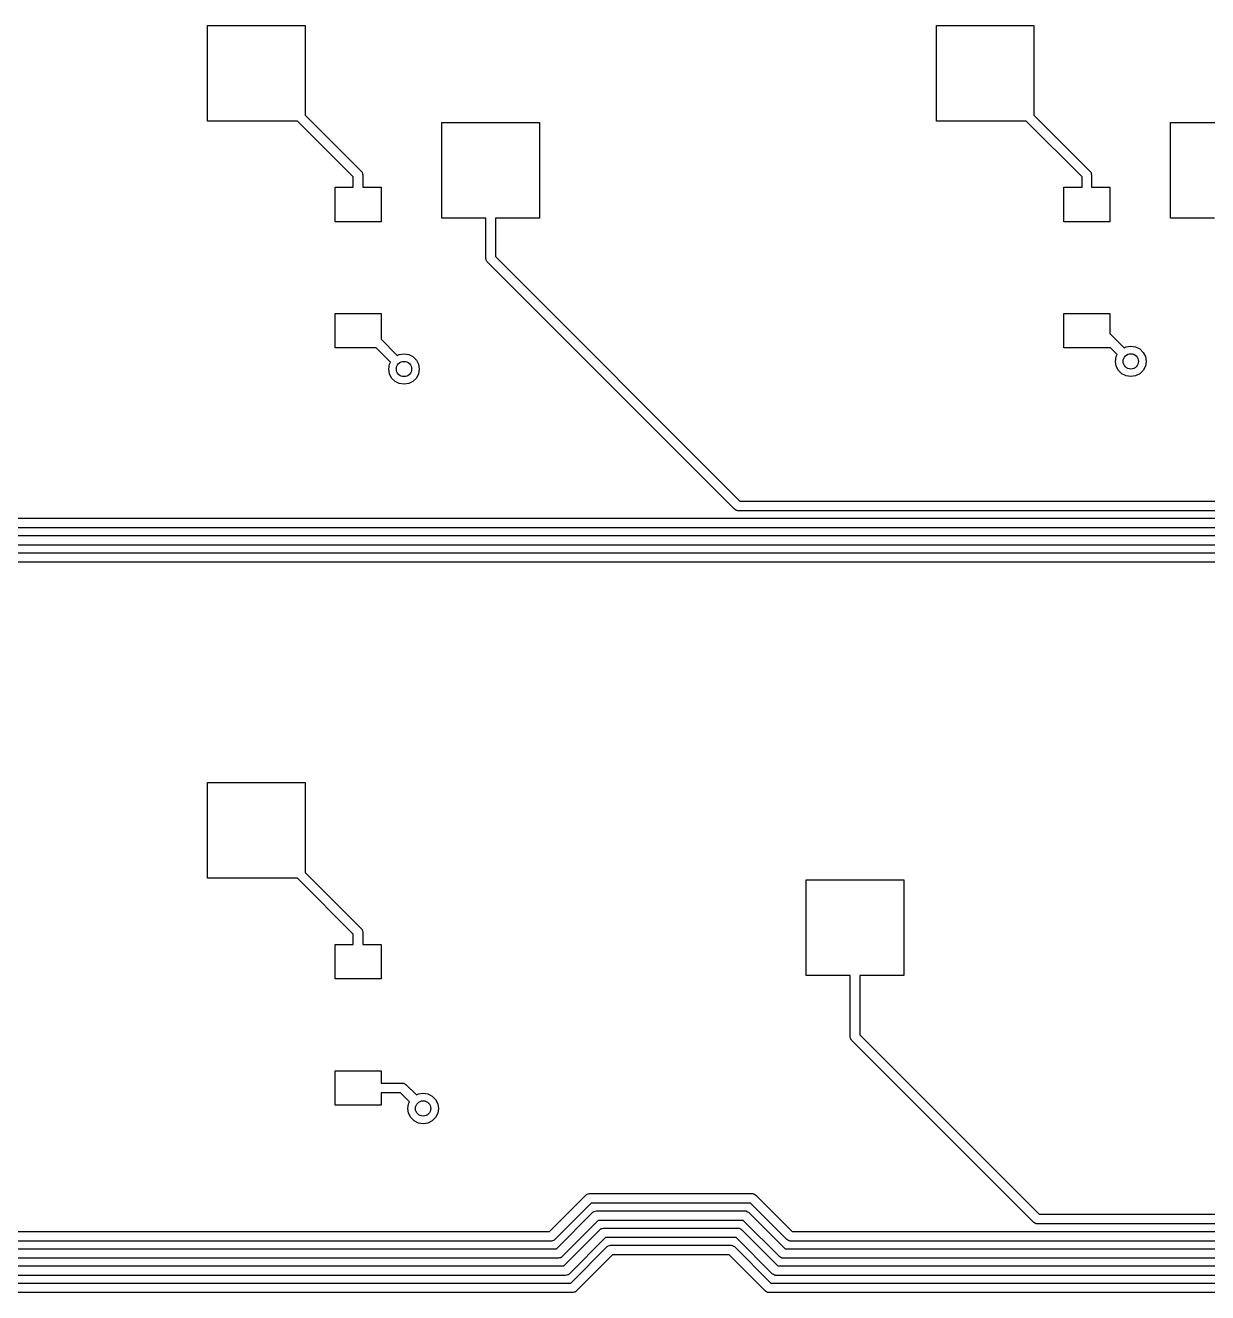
# Model space of a CAD drawing. Extents: x -27 to 355, y -108 to 35.
# Drawn here: x 228.4 to 259.31, y -26.79 to 6.33 of the extents above; entities that cross this region are included whole.
import ezdxf

# ---------------------------------------------------------------- set-up
doc = ezdxf.new("R2010")
doc.units = 0
doc.layers.add('BLACK', color=7, linetype='CONTINUOUS')

msp = doc.modelspace()

# ---------------------------------------------------------------- linework, layer by layer
at = {"layer": 'BLACK', "linetype": 'CONTINUOUS'}
for p, q in [((233.167, 3.83), (233.167, 6.33)), ((233.167, 6.33), (235.717, 6.33)), ((235.717, 6.33), (235.717, 3.98178)), ((252.217, 3.83), (252.217, 6.33)), ((252.217, 6.33), (254.767, 6.33)), ((254.767, 6.33), (254.767, 3.98178)), ((235.717, 3.98178), (237.188, 2.51039)), ((254.767, 3.98178), (256.238, 2.51039)), ((235.515, 3.83), (233.167, 3.83)), ((236.975, 2.37022), (235.515, 3.83)), ((239.29, 1.29), (239.29, 3.79)), ((239.29, 3.79), (241.84, 3.79)), ((241.84, 3.79), (241.84, 1.29)), ((254.565, 3.83), (252.217, 3.83)), ((256.025, 2.37022), (254.565, 3.83)), ((258.34, 1.29), (258.34, 3.79)), ((258.34, 3.79), (260.89, 3.79)), ((236.975, 2.1), (236.975, 2.37022)), ((237.188, 2.51039), (237.202, 2.49255)), ((237.202, 2.49255), (237.205, 2.48953)), ((237.205, 2.48953), (237.206, 2.48683)), ((237.206, 2.48683), (237.21, 2.48164)), ((237.21, 2.48164), (237.216, 2.45154)), ((237.216, 2.45154), (237.225, 2.422)), ((237.225, 2.422), (237.225, 2.1)), ((256.025, 2.1), (256.025, 2.37022)), ((256.238, 2.51039), (256.252, 2.49255)), ((256.252, 2.49255), (256.255, 2.48953)), ((256.255, 2.48953), (256.256, 2.48683)), ((256.256, 2.48683), (256.26, 2.48164)), ((256.26, 2.48164), (256.266, 2.45154)), ((256.266, 2.45154), (256.275, 2.422)), ((256.275, 2.422), (256.275, 2.1)), ((236.5, 1.2), (236.5, 2.1)), ((236.5, 2.1), (236.975, 2.1)), ((237.225, 2.1), (237.7, 2.1)), ((237.7, 2.1), (237.7, 1.2)), ((255.55, 1.2), (255.55, 2.1)), ((255.55, 2.1), (256.025, 2.1)), ((256.275, 2.1), (256.75, 2.1)), ((256.75, 2.1), (256.75, 1.2)), ((237.7, 1.2), (236.5, 1.2)), ((240.44, 1.29), (239.29, 1.29)), ((240.44, 0.23791), (240.44, 1.29)), ((241.84, 1.29), (240.69, 1.29)), ((240.69, 1.29), (240.69, 0.28969)), ((256.75, 1.2), (255.55, 1.2)), ((259.49, 1.29), (258.34, 1.29)), ((240.449, 0.20836), (240.44, 0.23791)), ((240.455, 0.17827), (240.449, 0.20836)), ((240.459, 0.17308), (240.455, 0.17827)), ((240.46, 0.17038), (240.459, 0.17308)), ((240.463, 0.16736), (240.46, 0.17038)), ((240.477, 0.14952), (240.463, 0.16736)), ((246.941, -6.31531), (240.477, 0.14952)), ((240.69, 0.28969), (247.082, -6.10192)), ((236.5, -2.1), (236.5, -1.2)), ((236.5, -1.2), (237.7, -1.2)), ((237.7, -1.2), (237.7, -1.87322)), ((255.55, -2.1), (255.55, -1.2)), ((255.55, -1.2), (256.75, -1.2)), ((256.75, -1.2), (256.75, -1.72322)), ((237.7, -1.87322), (238.123, -2.29659)), ((256.75, -1.72322), (257.123, -2.09659)), ((237.573, -2.1), (236.5, -2.1)), ((237.947, -2.47337), (237.573, -2.1)), ((238.123, -2.29659), (238.176, -2.26958)), ((238.176, -2.26958), (238.3, -2.25)), ((238.3, -2.25), (238.424, -2.26958)), ((238.424, -2.26958), (238.535, -2.32639)), ((256.75, -2.1), (255.55, -2.1)), ((256.947, -2.27337), (256.75, -2.07678)), ((256.75, -2.07678), (256.75, -2.1)), ((256.92, -2.32639), (256.947, -2.27337)), ((257.123, -2.09659), (257.176, -2.06958)), ((257.176, -2.06958), (257.3, -2.05)), ((257.3, -2.05), (257.424, -2.06958)), ((257.424, -2.06958), (257.535, -2.12639)), ((257.535, -2.12639), (257.624, -2.21489)), ((257.624, -2.21489), (257.68, -2.32639)), ((237.9, -2.65), (237.92, -2.52639)), ((237.92, -2.52639), (237.947, -2.47337)), ((238.535, -2.32639), (238.624, -2.41489)), ((238.624, -2.41489), (238.68, -2.52639)), ((238.68, -2.52639), (238.7, -2.65)), ((256.9, -2.45), (256.92, -2.32639)), ((256.92, -2.57361), (256.9, -2.45)), ((256.976, -2.68511), (256.92, -2.57361)), ((257.68, -2.57361), (257.624, -2.68511)), ((257.68, -2.32639), (257.7, -2.45)), ((257.7, -2.45), (257.68, -2.57361)), ((237.92, -2.77361), (237.9, -2.65)), ((237.976, -2.88511), (237.92, -2.77361)), ((238.065, -2.97361), (237.976, -2.88511)), ((238.176, -3.03042), (238.065, -2.97361)), ((238.535, -2.97361), (238.424, -3.03042)), ((238.624, -2.88511), (238.535, -2.97361)), ((238.68, -2.77361), (238.624, -2.88511)), ((238.7, -2.65), (238.68, -2.77361)), ((257.065, -2.77361), (256.976, -2.68511)), ((257.176, -2.83042), (257.065, -2.77361)), ((257.3, -2.85), (257.176, -2.83042)), ((257.424, -2.83042), (257.3, -2.85)), ((257.535, -2.77361), (257.424, -2.83042)), ((257.624, -2.68511), (257.535, -2.77361)), ((238.3, -3.05), (238.176, -3.03042)), ((238.424, -3.03042), (238.3, -3.05)), ((247.082, -6.10192), (340.7, -6.10192)), ((226.728, -6.55144), (340.887, -6.55144)), ((246.968, -6.33007), (246.941, -6.31531)), ((246.994, -6.34677), (246.968, -6.33007)), ((247.001, -6.3477), (246.994, -6.34677)), ((247.003, -6.34905), (247.001, -6.3477)), ((247.008, -6.34872), (247.003, -6.34905)), ((247.03, -6.35192), (247.008, -6.34872)), ((340.752, -6.35192), (247.03, -6.35192)), ((340.938, -6.80144), (226.676, -6.80144)), ((341.124, -7.25096), (209.829, -7.25096)), ((209.881, -7.00096), (341.073, -7.00096)), ((177.802, -7.45048), (341.259, -7.45048)), ((341.311, -7.70048), (177.75, -7.70048)), ((233.167, -15.955), (233.167, -13.455)), ((233.167, -13.455), (235.717, -13.455)), ((235.717, -13.455), (235.717, -15.8032)), ((235.717, -15.8032), (237.188, -17.2746)), ((235.515, -15.955), (233.167, -15.955)), ((236.975, -17.4148), (235.515, -15.955)), ((248.815, -18.495), (248.815, -15.995)), ((248.815, -15.995), (251.365, -15.995)), ((251.365, -15.995), (251.365, -18.495)), ((236.975, -17.685), (236.975, -17.4148)), ((237.188, -17.2746), (237.202, -17.2924)), ((237.202, -17.2924), (237.205, -17.2955)), ((237.205, -17.2955), (237.206, -17.2982)), ((237.206, -17.2982), (237.21, -17.3034)), ((237.21, -17.3034), (237.216, -17.3335)), ((237.216, -17.3335), (237.225, -17.363)), ((237.225, -17.363), (237.225, -17.685)), ((236.5, -18.585), (236.5, -17.685)), ((236.5, -17.685), (236.975, -17.685)), ((237.225, -17.685), (237.7, -17.685)), ((237.7, -17.685), (237.7, -18.585)), ((249.965, -18.495), (248.815, -18.495)), ((249.965, -20.1024), (249.965, -18.495)), ((251.365, -18.495), (250.215, -18.495)), ((250.215, -18.495), (250.215, -20.0506)), ((237.7, -18.585), (236.5, -18.585)), ((249.974, -20.1319), (249.965, -20.1024)), ((249.98, -20.162), (249.974, -20.1319)), ((249.984, -20.1672), (249.98, -20.162)), ((249.985, -20.1699), (249.984, -20.1672)), ((249.988, -20.173), (249.985, -20.1699)), ((250.002, -20.1908), (249.988, -20.173)), ((254.762, -24.9508), (250.002, -20.1908)), ((250.215, -20.0506), (254.902, -24.7374)), ((236.5, -21.885), (236.5, -20.985)), ((236.5, -20.985), (237.7, -20.985)), ((237.7, -20.985), (237.7, -21.31)), ((237.7, -21.31), (238.262, -21.31)), ((238.262, -21.31), (238.285, -21.3132)), ((238.285, -21.3132), (238.289, -21.3129)), ((238.289, -21.3129), (238.292, -21.3142)), ((238.292, -21.3142), (238.298, -21.3151)), ((238.298, -21.3151), (238.324, -21.3318)), ((238.324, -21.3318), (238.351, -21.3466)), ((238.351, -21.3466), (238.623, -21.6191)), ((238.211, -21.56), (237.7, -21.56)), ((237.7, -21.56), (237.7, -21.885)), ((238.447, -21.7959), (238.211, -21.56)), ((238.4, -21.9725), (238.42, -21.8489)), ((238.42, -21.8489), (238.447, -21.7959)), ((238.623, -21.6191), (238.676, -21.5921)), ((238.676, -21.5921), (238.8, -21.5725)), ((238.8, -21.5725), (238.924, -21.5921)), ((238.924, -21.5921), (239.035, -21.6489)), ((239.035, -21.6489), (239.124, -21.7374)), ((239.124, -21.7374), (239.18, -21.8489)), ((239.18, -21.8489), (239.2, -21.9725)), ((237.7, -21.885), (236.5, -21.885)), ((238.42, -22.0961), (238.4, -21.9725)), ((238.476, -22.2076), (238.42, -22.0961)), ((239.18, -22.0961), (239.124, -22.2076)), ((239.2, -21.9725), (239.18, -22.0961)), ((238.565, -22.2961), (238.476, -22.2076)), ((238.676, -22.3529), (238.565, -22.2961)), ((238.8, -22.3725), (238.676, -22.3529)), ((238.924, -22.3529), (238.8, -22.3725)), ((239.035, -22.2961), (238.924, -22.3529)), ((239.124, -22.2076), (239.035, -22.2961)), ((242.102, -25.1869), (243.054, -24.2346)), ((243.194, -24.448), (242.242, -25.4003)), ((243.054, -24.2346), (243.072, -24.2213)), ((243.072, -24.2213), (243.075, -24.2178)), ((243.075, -24.2178), (243.078, -24.217)), ((243.078, -24.217), (243.083, -24.2132)), ((243.083, -24.2132), (243.113, -24.2067)), ((243.113, -24.2067), (243.142, -24.198)), ((243.142, -24.198), (247.408, -24.198)), ((247.356, -24.448), (243.194, -24.448)), ((248.308, -25.4003), (247.356, -24.448)), ((247.408, -24.198), (247.43, -24.2012)), ((247.43, -24.2012), (247.434, -24.2009)), ((247.434, -24.2009), (247.437, -24.2022)), ((247.437, -24.2022), (247.443, -24.2032)), ((247.443, -24.2032), (247.469, -24.2199)), ((247.469, -24.2199), (247.496, -24.2346)), ((247.496, -24.2346), (248.448, -25.1869)), ((242.288, -25.6364), (243.24, -24.6841)), ((243.24, -24.6841), (243.258, -24.6708)), ((243.258, -24.6708), (243.261, -24.6673)), ((243.261, -24.6673), (243.264, -24.6666)), ((243.264, -24.6666), (243.269, -24.6627)), ((243.269, -24.6627), (243.299, -24.6562)), ((243.299, -24.6562), (243.329, -24.6475)), ((243.329, -24.6475), (247.221, -24.6475)), ((247.221, -24.6475), (247.244, -24.6507)), ((247.244, -24.6507), (247.248, -24.6504)), ((247.248, -24.6504), (247.251, -24.6518)), ((247.251, -24.6518), (247.257, -24.6527)), ((247.257, -24.6527), (247.283, -24.6694)), ((247.283, -24.6694), (247.31, -24.6842)), ((247.31, -24.6842), (248.262, -25.6364)), ((254.902, -24.7374), (265.215, -24.7374)), ((243.38, -24.8975), (242.428, -25.8498)), ((242.474, -26.086), (243.426, -25.1337)), ((247.17, -24.8975), (243.38, -24.8975)), ((243.426, -25.1337), (243.444, -25.1204)), ((243.444, -25.1204), (243.447, -25.1169)), ((243.447, -25.1169), (243.45, -25.1161)), ((243.45, -25.1161), (243.455, -25.1122)), ((243.455, -25.1122), (243.485, -25.1057)), ((243.485, -25.1057), (243.515, -25.0971)), ((243.515, -25.0971), (247.035, -25.0971)), ((247.035, -25.0971), (247.057, -25.1003)), ((247.057, -25.1003), (247.062, -25.0999)), ((247.062, -25.0999), (247.064, -25.1013)), ((247.064, -25.1013), (247.071, -25.1022)), ((247.071, -25.1022), (247.097, -25.1189)), ((247.097, -25.1189), (247.124, -25.1337)), ((247.124, -25.1337), (248.076, -26.086)), ((248.122, -25.8498), (247.17, -24.8975)), ((254.789, -24.9656), (254.762, -24.9508)), ((254.814, -24.9823), (254.789, -24.9656)), ((254.821, -24.9832), (254.814, -24.9823)), ((254.823, -24.9845), (254.821, -24.9832)), ((254.828, -24.9842), (254.823, -24.9845)), ((254.85, -24.9874), (254.828, -24.9842)), ((265.267, -24.9874), (254.85, -24.9874)), ((242.153, -25.4369), (224.939, -25.4369)), ((224.991, -25.1869), (242.102, -25.1869)), ((242.183, -25.4283), (242.153, -25.4369)), ((242.213, -25.4218), (242.183, -25.4283)), ((242.218, -25.4179), (242.213, -25.4218)), ((242.221, -25.4171), (242.218, -25.4179)), ((242.224, -25.4136), (242.221, -25.4171)), ((242.242, -25.4003), (242.224, -25.4136)), ((243.566, -25.3471), (242.614, -26.2993)), ((246.984, -25.3471), (243.566, -25.3471)), ((247.936, -26.2993), (246.984, -25.3471)), ((248.335, -25.4151), (248.308, -25.4003)), ((248.361, -25.4318), (248.335, -25.4151)), ((248.367, -25.4327), (248.361, -25.4318)), ((248.37, -25.4341), (248.367, -25.4327)), ((248.375, -25.4337), (248.37, -25.4341)), ((248.397, -25.4369), (248.375, -25.4337)), ((265.453, -25.4369), (248.397, -25.4369)), ((248.448, -25.1869), (265.402, -25.1869)), ((207.591, -25.6364), (242.288, -25.6364)), ((242.66, -26.5355), (243.613, -25.5832)), ((243.753, -25.7966), (242.8, -26.7489)), ((243.613, -25.5832), (243.63, -25.5699)), ((243.63, -25.5699), (243.633, -25.5664)), ((243.633, -25.5664), (243.636, -25.5656)), ((243.636, -25.5656), (243.641, -25.5617)), ((243.641, -25.5617), (243.671, -25.5552)), ((243.671, -25.5552), (243.701, -25.5466)), ((243.701, -25.5466), (246.849, -25.5466)), ((246.797, -25.7966), (243.753, -25.7966)), ((247.75, -26.7489), (246.797, -25.7966)), ((246.849, -25.5466), (246.871, -25.5498)), ((246.871, -25.5498), (246.876, -25.5494)), ((246.876, -25.5494), (246.878, -25.5508)), ((246.878, -25.5508), (246.885, -25.5517)), ((246.885, -25.5517), (246.91, -25.5684)), ((246.91, -25.5684), (246.937, -25.5832)), ((246.937, -25.5832), (247.89, -26.5355)), ((248.262, -25.6364), (265.588, -25.6364)), ((189.84, -26.086), (242.474, -26.086)), ((242.34, -25.8864), (207.539, -25.8864)), ((242.369, -25.8778), (242.34, -25.8864)), ((242.399, -25.8713), (242.369, -25.8778)), ((242.404, -25.8674), (242.399, -25.8713)), ((242.407, -25.8666), (242.404, -25.8674)), ((242.41, -25.8631), (242.407, -25.8666)), ((242.428, -25.8498), (242.41, -25.8631)), ((248.076, -26.086), (265.774, -26.086)), ((248.149, -25.8646), (248.122, -25.8498)), ((248.175, -25.8813), (248.149, -25.8646)), ((248.181, -25.8822), (248.175, -25.8813)), ((248.184, -25.8836), (248.181, -25.8822)), ((248.188, -25.8832), (248.184, -25.8836)), ((248.21, -25.8864), (248.188, -25.8832)), ((265.64, -25.8864), (248.21, -25.8864)), ((242.526, -26.336), (189.788, -26.336)), ((242.555, -26.3273), (242.526, -26.336)), ((242.585, -26.3208), (242.555, -26.3273)), ((242.591, -26.3169), (242.585, -26.3208)), ((242.593, -26.3161), (242.591, -26.3169)), ((242.596, -26.3127), (242.593, -26.3161)), ((242.614, -26.2993), (242.596, -26.3127)), ((247.963, -26.3141), (247.936, -26.2993)), ((247.989, -26.3308), (247.963, -26.3141)), ((247.995, -26.3317), (247.989, -26.3308)), ((247.998, -26.3331), (247.995, -26.3317)), ((248.002, -26.3328), (247.998, -26.3331)), ((248.024, -26.336), (248.002, -26.3328)), ((265.826, -26.336), (248.024, -26.336)), ((242.712, -26.7855), (167.9, -26.7855)), ((167.952, -26.5355), (242.66, -26.5355)), ((242.742, -26.7768), (242.712, -26.7855)), ((242.772, -26.7703), (242.742, -26.7768)), ((242.777, -26.7665), (242.772, -26.7703)), ((242.78, -26.7657), (242.777, -26.7665)), ((242.783, -26.7622), (242.78, -26.7657)), ((242.8, -26.7489), (242.783, -26.7622)), ((247.777, -26.7636), (247.75, -26.7489)), ((247.802, -26.7803), (247.777, -26.7636)), ((247.809, -26.7813), (247.802, -26.7803)), ((247.811, -26.7826), (247.809, -26.7813)), ((247.816, -26.7823), (247.811, -26.7826)), ((247.838, -26.7855), (247.816, -26.7823)), ((266.012, -26.7855), (247.838, -26.7855)), ((247.89, -26.5355), (265.96, -26.5355))]:
    msp.add_line(p, q, dxfattribs=at)
at = {"layer": 'BLACK'}
for centre in [(257.3, -2.45), (238.3, -2.65), (238.8, -21.9725)]:
    msp.add_circle(centre, 0.2, dxfattribs=at)

doc.saveas('drawing.dxf')
